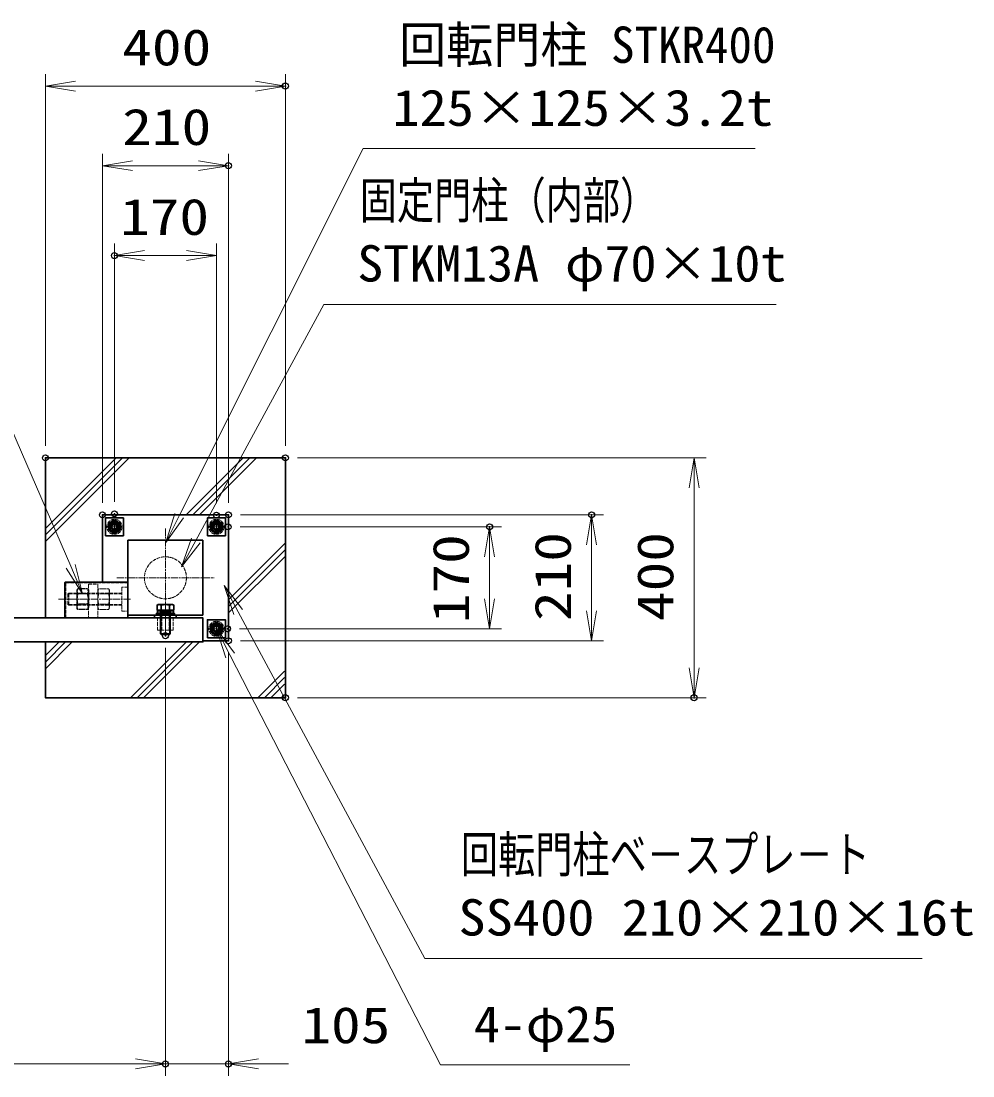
# Model space of a CAD drawing. Units: millimetres at full size. Extents: x -5940 to 5940, y -4200 to 4200.
# Drawn here: x -1264 to 322, y 906 to 2665 of the extents above; entities that cross this region are included whole.
import ezdxf
from ezdxf.enums import TextEntityAlignment as Align

# ---------------------------------------------------------------- set-up
doc = ezdxf.new("R2010")
doc.units = ezdxf.units.MM
doc.header["$LTSCALE"] = 20
doc.header["$PDMODE"] = 32
doc.header["$PDSIZE"] = 10
for name, pattern in [('DASHED', [7.5, 6, -1.5]), ('USER1', [18, 12, -1.5, 3, -1.5]), ('USER2', [9, 6, -0.75, 1.5, -0.75]), ('USER3', [3.75, 3, -0.75])]:
    doc.linetypes.add(name, pattern=pattern)
for name, color, linetype, lineweight in [('0-1_軸線', 200, 'USER1', 15), ('0-2_隠れ線', 140, 'DASHED', 18), ('0-3_外形線', 7, 'Continuous', 35), ('0-4_寸法線', 4, 'Continuous', 18), ('0-5_0', 7, 'Continuous', 18), ('0-9_ハッチング', 253, 'Continuous', 13), ('0-C_ねじ', 253, 'Continuous', 18), ('0-D_AM_0N', 7, 'Continuous', 50), ('0-E_AM_4N', 4, 'Continuous', 25), ('0-F_AM_7N', 6, 'USER2', 18), ('1-0_AM_3N', 140, 'USER3', 25)]:
    doc.layers.add(name, color=color, linetype=linetype, lineweight=lineweight)
doc.layers.add('0-6_Defpoints', color=7, linetype='Continuous')
doc.styles.add('ＭＳ ゴシック', font='')
doc.styles.get('ＭＳ ゴシック').set_extended_font_data('MS Gothic')

# ---------------------------------------------------------------- blocks, each defined once
blk = doc.blocks.new('PROFSP004L9486')
at = {"layer": '0-1_軸線'}
blk.add_line((-240, 0), (840, 0), dxfattribs=at)
at = {"layer": '0-3_外形線'}
for p, q in [((-16, 138.6), (-178.6, 138.6)), ((62, 160), (62, 0)), ((62, -160), (62, 0)), ((780, 160), (780, 0)), ((780, -160), (780, 0)), ((-16, -138.6), (-178.6, -138.6))]:
    blk.add_line(p, q, dxfattribs=at)
for points in [[(-200, 0), (-200, 240), (-178.6, 277.1), (-16, 277.1), (-16, 0)], [(-200, 0), (-200, -240), (-178.6, -277.1), (-16, -277.1), (-16, 0)], [(-16, 225), (0, 225), (0, 0)], [(-16, -225), (0, -225), (0, 0)], [(12, 160), (780, 160), (800, 140), (800, 0)], [(12, -160), (780, -160), (800, -140), (800, 0)]]:
    blk.add_lwpolyline(points, dxfattribs=at)
for centre, radius, start, end in [((-77.3, 207.8), 122.7, 145.61587, 214.38413), ((258.6, 0), 458.6, 162.41211, 197.58789), ((12, 172), 12, 180, 270), ((-77.3, -207.8), 122.7, 145.61587, 214.38413), ((12, -172), 12, 90, 180)]:
    blk.add_arc(centre, radius, start, end, dxfattribs=at)
at = {"layer": '0-C_ねじ'}
for p, q in [((62, 140), (12, 160)), ((62, 140), (800, 140)), ((62, -140), (12, -160)), ((62, -140), (800, -140))]:
    blk.add_line(p, q, dxfattribs=at)
blk = doc.blocks.new('PROFSP004KSH16')
at = {"layer": '0-3_外形線'}
for p, q in [((0, 186), (0, 0)), ((0, 13.2), (99.4, 26.5)), ((0, -186), (0, 0)), ((0, -13.2), (99.4, 0)), ((11.4, 268), (11.4, 14.8)), ((88, 268), (88, 25)), ((99.4, 186), (99.4, 0)), ((99.4, -186), (99.4, 0)), ((11.4, -268), (11.4, -11.7)), ((88, -268), (88, -1.5))]:
    blk.add_line(p, q, dxfattribs=at)
for points in [[(49.7, 268), (11.4, 268), (3.4, 260), (0, 186)], [(99.4, 186), (96, 260), (88, 268), (49.7, 268)], [(49.7, -268), (11.4, -268), (3.4, -260), (0, -186)], [(99.4, -186), (96, -260), (88, -268), (49.7, -268)]]:
    blk.add_lwpolyline(points, dxfattribs=at)
blk = doc.blocks.new('PROFSP004K8916')
at = {"layer": '0-3_外形線'}
blk.add_lwpolyline([(0, -300), (60, -300), (60, 300), (0, 300)], close=True, dxfattribs=at)
blk = doc.blocks.new('U23')
at = {"layer": '0-D_AM_0N'}
blk.add_lwpolyline([(-1880, 1596.1), (-1700, 1492.2), (-1520, 1596.1), (-1520, 1803.9), (-1700, 1907.8), (-1880, 1803.9)], close=True, dxfattribs=at)
for radius in [180, 101.1]:
    blk.add_circle((-1700, 1700), radius, dxfattribs=at)
at = {"layer": '0-E_AM_4N'}
blk.add_arc((-1700, 1700), 120, 260, 170, dxfattribs=at)
at = {"layer": '0-F_AM_7N'}
for p, q in [((-1700, 1928.6), (-1700, 1471.4)), ((-1928.6, 1700), (-1471.4, 1700))]:
    blk.add_line(p, q, dxfattribs=at)
blk = doc.blocks.new('U24')
at = {"layer": '0-D_AM_0N'}
blk.add_lwpolyline([(1520, 1596.1), (1700, 1492.2), (1880, 1596.1), (1880, 1803.9), (1700, 1907.8), (1520, 1803.9)], close=True, dxfattribs=at)
for radius in [180, 101.1]:
    blk.add_circle((1700, 1700), radius, dxfattribs=at)
at = {"layer": '0-E_AM_4N'}
blk.add_arc((1700, 1700), 120, 260, 170, dxfattribs=at)
at = {"layer": '0-F_AM_7N'}
for p, q in [((1700, 1928.6), (1700, 1471.4)), ((1471.4, 1700), (1928.6, 1700))]:
    blk.add_line(p, q, dxfattribs=at)
blk = doc.blocks.new('U25')
at = {"layer": '0-D_AM_0N'}
blk.add_lwpolyline([(1520, -1803.9), (1700, -1907.8), (1880, -1803.9), (1880, -1596.1), (1700, -1492.2), (1520, -1596.1)], close=True, dxfattribs=at)
for radius in [180, 101.1]:
    blk.add_circle((1700, -1700), radius, dxfattribs=at)
at = {"layer": '0-E_AM_4N'}
blk.add_arc((1700, -1700), 120, 260, 170, dxfattribs=at)
at = {"layer": '0-F_AM_7N'}
for p, q in [((1471.4, -1700), (1928.6, -1700)), ((1700, -1471.4), (1700, -1928.6))]:
    blk.add_line(p, q, dxfattribs=at)
blk = doc.blocks.new('A$C349E2BCA')
at = {"layer": '0-2_隠れ線'}
for p, q in [((-714.9, 581.1), (-714.9, -588.9)), ((-714.9, -588.9), (1355.1, -588.9))]:
    blk.add_line(p, q, dxfattribs=at)
at = {"layer": '0-3_外形線'}
for p, q in [((1355.1, 581.1), (-744.9, 581.1)), ((-744.9, 581.1), (-744.9, -588.9)), ((-714.9, -618.9), (1355.1, -618.9))]:
    blk.add_line(p, q, dxfattribs=at)
blk.add_lwpolyline([(1355.1, -618.9), (1355.1, 581.1), (-744.9, 581.1)], dxfattribs=at)
blk.add_arc((-714.9, -588.9), 30, 180, 270, dxfattribs=at)
blk = doc.blocks.new('U26')
at = {"layer": '1-0_AM_3N'}
for p, q in [((-1673.2, 346.5), (-1700, 300)), ((-1700, 300), (-1700, -300)), ((-1346.8, 346.5), (-1673.2, 346.5)), ((-1346.8, 173.3), (-1673.2, 173.3)), ((-1346.8, 346.5), (-1320, 300)), ((-1320, 300), (-1320, -300)), ((-1673.2, -346.5), (-1700, -300)), ((-1346.8, -173.3), (-1673.2, -173.3)), ((-1346.8, -346.5), (-1673.2, -346.5)), ((-1346.8, -346.5), (-1320, -300))]:
    blk.add_line(p, q, dxfattribs=at)
for centre, radius, start, end in [((-1546.8, 259.9), 153.2, 154.43847, 214.43847), ((-1127.6, 0), 572.4, 162.38303, 197.61697), ((-1473.2, 259.9), 153.2, 325.56153, 25.56153), ((-1892.4, 0), 572.4, 342.38303, 17.61697), ((-1546.8, -259.9), 153.2, 145.56153, 205.56153), ((-1473.2, -259.9), 153.2, 334.43847, 34.43847)]:
    blk.add_arc(centre, radius, start, end, dxfattribs=at)
blk = doc.blocks.new('U27')
at = {"layer": '0-2_隠れ線', "linetype": 'USER3'}
for p, q in [((-973.2, 346.5), (-1000, 300)), ((-1000, 300), (-1000, -300)), ((-646.8, 346.5), (-973.2, 346.5)), ((-646.8, 173.3), (-973.2, 173.3)), ((-646.8, 346.5), (-620, 300)), ((-620, 300), (-620, -300)), ((-973.2, -346.5), (-1000, -300)), ((-646.8, -173.3), (-973.2, -173.3)), ((-646.8, -346.5), (-973.2, -346.5)), ((-646.8, -346.5), (-620, -300))]:
    blk.add_line(p, q, dxfattribs=at)
for centre, radius, start, end in [((-846.8, 259.9), 153.2, 154.43847, 214.43847), ((-427.6, 0), 572.4, 162.38303, 197.61697), ((-773.2, 259.9), 153.2, 325.56153, 25.56153), ((-1192.4, 0), 572.4, 342.38303, 17.61697), ((-846.8, -259.9), 153.2, 145.56153, 205.56153), ((-773.2, -259.9), 153.2, 334.43847, 34.43847)]:
    blk.add_arc(centre, radius, start, end, dxfattribs=at)
blk = doc.blocks.new('dgdgagagd')
at = {"layer": '0-1_軸線'}
blk.add_line((89.7, 0), (-2340.3, 0), dxfattribs=at)
at = {"layer": '0-2_隠れ線'}
for p, q in [((-1320, 500), (-1320, -630)), ((-1320, 500), (-1000, 500)), ((-1000, 500), (-1000, -630)), ((-200, 400), (-200, -400)), ((0, 400), (-200, 400)), ((-1975, 200), (-2000, 175)), ((-200, 175), (-2000, 175)), ((-2000, 175), (-2000, 0)), ((-1975, 200), (-1975, 0)), ((-200, 200), (-1975, 200)), ((-1975, -200), (-1975, 0)), ((-200, -175), (-2000, -175)), ((-200, -400), (0, -400))]:
    blk.add_line(p, q, dxfattribs=at)
blk.add_lwpolyline([(-200, -200), (-1975, -200), (-2000, -175), (-2000, 0)], dxfattribs=at)
blk.add_blockref('U27', (0, 0), dxfattribs=at)
at = {"layer": '1-0_AM_3N'}
blk.add_blockref('U26', (0, 0), dxfattribs=at)
blk = doc.blocks.new('fffjgkkhk')
at = {"layer": '0-1_軸線'}
for p, q in [((0, 1642.4), (0, -1642.4)), ((-1623.7, 0), (1623.7, 0))]:
    blk.add_line(p, q, dxfattribs=at)
at = {"layer": '0-2_隠れ線'}
for p, q in [((-160, -1750), (-160, -1250)), ((-120, -1750), (-120, -1250)), ((120, -1750), (120, -1250)), ((160, -1750), (160, -1250)), ((260, -1750), (260, -1340))]:
    blk.add_line(p, q, dxfattribs=at)
blk.add_lwpolyline([(260, -1750), (-260, -1750), (-260, -1340)], dxfattribs=at)
for centre, radius in [((-1700, 1700), 250), ((1700, 1700), 250), ((0, 0), 700), ((1700, -1700), 250)]:
    blk.add_circle(centre, radius, dxfattribs=at)
at = {"layer": '0-3_外形線'}
for p, q in [((2100, 2100), (-2100, 2100)), ((-2100, 2100), (-2100, -140)), ((1250, 1250), (-1250, 1250)), ((-1250, 1250), (-1250, -1250)), ((1250, -1250), (1250, 1250)), ((-1250, -1250), (1250, -1250)), ((-360, -1340), (-360, -1250)), ((360, -1340), (360, -1250))]:
    blk.add_line(p, q, dxfattribs=at)
for points in [[(-2000, 1400), (-1400, 1400), (-1400, 2000), (-2000, 2000)], [(1400, 1400), (2000, 1400), (2000, 2000), (1400, 2000)], [(1400, -2000), (2000, -2000), (2000, -1400), (1400, -1400)]]:
    blk.add_lwpolyline(points, close=True, dxfattribs=at)
blk.add_lwpolyline([(2100, 2100), (2100, -2100), (1250, -2100)], dxfattribs=at)
blk.add_blockref('dgdgagagd', (-1250, -710), dxfattribs=at)
at = {"layer": '0-3_外形線', "xscale": -1, "rotation": 180}
blk.add_blockref('A$C349E2BCA', (-2605.1, -758.9), dxfattribs=at)
at = {"layer": '0-5_0'}
for name, p, rotation in [('PROFSP004L9486', (0, -1090.6), 270), ('PROFSP004K8916', (0, -1250), 90), ('PROFSP004KSH16', (0, -1190), 90)]:
    blk.add_blockref(name, p, dxfattribs=dict(at, rotation=rotation))
at = {"layer": '0-D_AM_0N'}
for name in ['U23', 'U24', 'U25']:
    blk.add_blockref(name, (0, 0), dxfattribs=at)
blk = doc.blocks.new('_Open')
at = {"layer": '0-5_0'}
blk.add_line((-20, 3.333), (0, 0), dxfattribs=at)
blk.add_lwpolyline([(-20, -3.333), (0, 0), (-20, 0)], dxfattribs=at)
blk = doc.blocks.new('S37')
at = {"layer": '0-4_寸法線'}
for points in [[(-13350968.4, 55040789.7), (-13364036.4, 55040789.7), (-13370172.4, 55028548.4), (-13370620.5, 55027654.4)], [(-13370321.4, 55028623.1), (-13370620.5, 55027654.4), (-13370023.4, 55028473.7)]]:
    blk.add_lwpolyline(points, dxfattribs=at)
at = {"layer": '0-4_寸法線', "color": 254, "style": 'ＭＳ ゴシック'}
for s, width, p in [('回転門柱 STKR400', 0.95, (-13362840, 55043286.6)), ('125×125×3.2t', 1.1, (-13363064.4, 55041186.6))]:
    blk.add_text(s, height=1212, dxfattribs=dict(at, width=width)).set_placement(p, align=Align.BOTTOM_LEFT)
blk = doc.blocks.new('S38')
at = {"layer": '0-4_寸法線'}
for points in [[(-13350264.7, 55035597.2), (-13365348.7, 55035597.2), (-13369613.6, 55027722.8), (-13370089.9, 55026843.4)], [(-13369760.2, 55027802.1), (-13370089.9, 55026843.4), (-13369467.1, 55027643.4)]]:
    blk.add_lwpolyline(points, dxfattribs=at)
at = {"layer": '0-4_寸法線', "color": 254, "style": 'ＭＳ ゴシック'}
for s, width, p in [('固定門柱（内部）', 0.75, (-13364152.4, 55038094)), ('STKM13A φ70×10t', 1.05, (-13364232.7, 55035994))]:
    blk.add_text(s, height=1212, dxfattribs=dict(at, width=width)).set_placement(p, align=Align.BOTTOM_LEFT)
blk = doc.blocks.new('S39')
at = {"layer": '0-4_寸法線'}
for points in [[(-13345406.1, 55013783.7), (-13361978.1, 55013783.7), (-13368203.3, 55025335.7), (-13368677.7, 55026216)], [(-13368056.6, 55025414.8), (-13368677.7, 55026216), (-13368350, 55025256.6)]]:
    blk.add_lwpolyline(points, dxfattribs=at)
at = {"layer": '0-4_寸法線', "color": 254, "style": 'ＭＳ ゴシック'}
for s, width, p in [('回転門柱ベ－スプレ－ト', 0.75, (-13360781.8, 55016280.5)), ('SS400 210×210×16t', 1.1, (-13360862.1, 55014180.5))]:
    blk.add_text(s, height=1212, dxfattribs=dict(at, width=width)).set_placement(p, align=Align.BOTTOM_LEFT)
blk = doc.blocks.new('S40')
at = {"layer": '0-4_寸法線'}
for points in [[(-13355152, 55010226.7), (-13361461.6, 55010226.7), (-13368473.6, 55023886.4), (-13368930.3, 55024776)], [(-13368325.4, 55023962.5), (-13368930.3, 55024776), (-13368621.9, 55023810.3)]]:
    blk.add_lwpolyline(points, dxfattribs=at)
at = {"layer": '0-4_寸法線', "color": 254, "style": 'ＭＳ ゴシック', "width": 1.05}
blk.add_text('4-φ25', height=1212, dxfattribs=at).set_placement((-13360345.6, 55010623.6), align=Align.BOTTOM_LEFT)
blk = doc.blocks.new('S41')
at = {"layer": '0-4_寸法線'}
for points in [[(-13397077, 55042893.5), (-13380725.8, 55042893.5), (-13373787.4, 55026858.8), (-13373390.3, 55025941)], [(-13373940.4, 55026792.6), (-13373390.3, 55025941), (-13373634.5, 55026925)]]:
    blk.add_lwpolyline(points, dxfattribs=at)
at = {"layer": '0-4_寸法線', "color": 254, "style": 'ＭＳ ゴシック', "width": 0.85}
blk.add_text('レベル調整金具\u3000SUS304', height=1212, dxfattribs=at).set_placement((-13397422.6, 55043290.3), align=Align.BOTTOM_LEFT)

msp = doc.modelspace()

# ---------------------------------------------------------------- linework, layer by layer
at = {"layer": '0-3_外形線'}
msp.add_lwpolyline([(-1223.52, 1630.01), (-1223.52, 1537.01), (-823.52, 1537.01), (-823.52, 1937.01), (-1223.52, 1937.01), (-1223.52, 1670.01)], dxfattribs=at)
msp.add_lwpolyline([(-1981.02, 1670.01), (-961.02, 1670.01), (-961.02, 1630.01), (-1981.02, 1630.01)], close=True, dxfattribs=at)
at = {"layer": '0-4_寸法線'}
for p, q in [((-1223.52, 1957.01), (-1223.52, 2577.03)), ((-823.52, 1957.01), (-823.52, 2577.03)), ((-1223.52, 2557.03), (-823.52, 2557.03)), ((-1128.52, 1862.01), (-1128.52, 2444.32)), ((-918.52, 1862.01), (-918.52, 2444.32)), ((-1128.52, 2424.32), (-918.52, 2424.32)), ((-1108.52, 1863.63), (-1108.52, 2294.32)), ((-938.52, 1861.46), (-938.52, 2294.32)), ((-938.52, 2274.32), (-1108.52, 2274.32)), ((-803.52, 1937.01), (-122.39, 1937.01)), ((-142.39, 1937.01), (-142.39, 1537.01)), ((-898.52, 1842.01), (-293.11, 1842.01)), ((-313.11, 1632.01), (-313.11, 1842.01)), ((-899.08, 1822.01), (-463.11, 1822.01)), ((-483.11, 1652.01), (-483.11, 1822.01)), ((-900.04, 1652.01), (-463.11, 1652.01)), ((-1023.52, 1620.48), (-1023.52, 906.34)), ((-1023.52, 1620.48), (-1023.52, 906.34)), ((-898.52, 1632.01), (-293.11, 1632.01)), ((-918.52, 1612.01), (-918.52, 906.34)), ((-803.52, 1537.01), (-122.39, 1537.01)), ((-2023.52, 926.34), (-1023.52, 926.34)), ((-1073.52, 926.34), (-1123.52, 926.34)), ((-1023.52, 926.34), (-918.52, 926.34)), ((-868.52, 926.34), (-818.52, 926.34))]:
    msp.add_line(p, q, dxfattribs=at)
at = {"layer": '0-6_Defpoints'}
for p in [(-823.52, 2557.03), (-918.52, 2424.32), (-1108.52, 2274.32), (-1223.52, 1937.01), (-823.52, 1937.01), (-823.52, 1937.01), (-1108.52, 1843.63), (-1128.52, 1842.01), (-938.52, 1841.46), (-918.52, 1842.01), (-918.52, 1842.01), (-313.11, 1842.01), (-919.08, 1822.01), (-483.11, 1822.01), (-920.04, 1652.01), (-1023.52, 1640.48), (-918.52, 1632.01), (-918.52, 1632.01), (-823.52, 1537.01), (-142.39, 1537.01), (-1023.52, 926.34), (-918.52, 926.34)]:
    msp.add_point(p, dxfattribs=at)
at = {"layer": '0-9_ハッチング'}
for p, q in [((-1223.52, 1819.36), (-1105.87, 1937.01)), ((-1223.52, 1808.48), (-1094.99, 1937.01)), ((-1223.52, 1797.61), (-1084.12, 1937.01)), ((-988.74, 1842.01), (-893.74, 1937.01)), ((-977.86, 1842.01), (-882.86, 1937.01)), ((-966.99, 1842.01), (-871.99, 1937.01)), ((-918.52, 1700.1), (-824.09, 1794.53)), ((-918.52, 1689.22), (-824.14, 1783.61)), ((-918.52, 1678.35), (-824.18, 1772.69)), ((-1223.52, 1607.23), (-1200.74, 1630.01)), ((-1223.52, 1596.35), (-1189.86, 1630.01)), ((-1223.52, 1585.48), (-1178.99, 1630.01)), ((-1081.6, 1537.01), (-988.6, 1630.01)), ((-1070.73, 1537.01), (-977.73, 1630.01)), ((-1059.85, 1537.01), (-966.85, 1630.01)), ((-869.47, 1537.01), (-824.94, 1581.54)), ((-858.6, 1537.01), (-824.99, 1570.63)), ((-847.72, 1537.01), (-825.03, 1559.71))]:
    msp.add_line(p, q, dxfattribs=at)

# ---------------------------------------------------------------- block references
at = {"layer": '0-3_外形線', "xscale": 0.05, "yscale": 0.05}
msp.add_blockref('fffjgkkhk', (-1023.52, 1737.01), dxfattribs=at)
at = {"layer": '0-4_寸法線'}
for name, p, xscale, yscale in [('S41', (667507.99, -2749586.79), 0.05, 0.05), ('S37', (667507.99, -2749586.79), 0.05, 0.05), ('_Open', (-823.52, 2557.03), 2.5, 2.5), ('_Open', (-918.52, 2424.32), 2.5, 2.5), ('S38', (667507.99, -2749586.79), 0.05, 0.05), ('_Open', (-938.52, 2274.32), 2.5, 2.5), ('S39', (667507.99, -2749586.79), 0.05, 0.05), ('S40', (667507.99, -2749586.79), 0.05, 0.05), ('_Open', (-1023.52, 926.34), 2.5, 2.5), ('_Open', (-1023.52, 926.34), 2.5, 2.5)]:
    msp.add_blockref(name, p, dxfattribs=dict(at, xscale=xscale, yscale=yscale))
at = {"layer": '0-4_寸法線', "xscale": 2.5, "yscale": 2.5}
for p, rotation in [((-1223.52, 2557.03), 180), ((-1128.52, 2424.32), 180), ((-1108.52, 2274.32), 180), ((-142.39, 1937.01), 90), ((-313.11, 1842.01), 90), ((-483.11, 1822.01), 90), ((-483.11, 1652.01), 270), ((-313.11, 1632.01), 270), ((-142.39, 1537.01), 270), ((-918.52, 926.34), 180)]:
    msp.add_blockref('_Open', p, dxfattribs=dict(at, rotation=rotation))

# ---------------------------------------------------------------- texts
at = {"layer": '0-4_寸法線', "color": 254, "style": 'ＭＳ ゴシック', "width": 1.2}
for s, p in [('400', (-1095.52, 2573.37)), ('210', (-1095.52, 2440.66)), ('170', (-1099.12, 2290.66)), ('105', (-796.94, 942.68))]:
    msp.add_text(s, height=60.56, dxfattribs=at).set_placement(p, align=Align.BOTTOM_LEFT)
for s, p in [('170', (-499.45, 1661.41)), ('210', (-329.45, 1665.01)), ('400', (-158.73, 1665.01))]:
    msp.add_text(s, height=60.56, rotation=90, dxfattribs=at).set_placement(p, align=Align.BOTTOM_LEFT)

doc.saveas('drawing.dxf')
